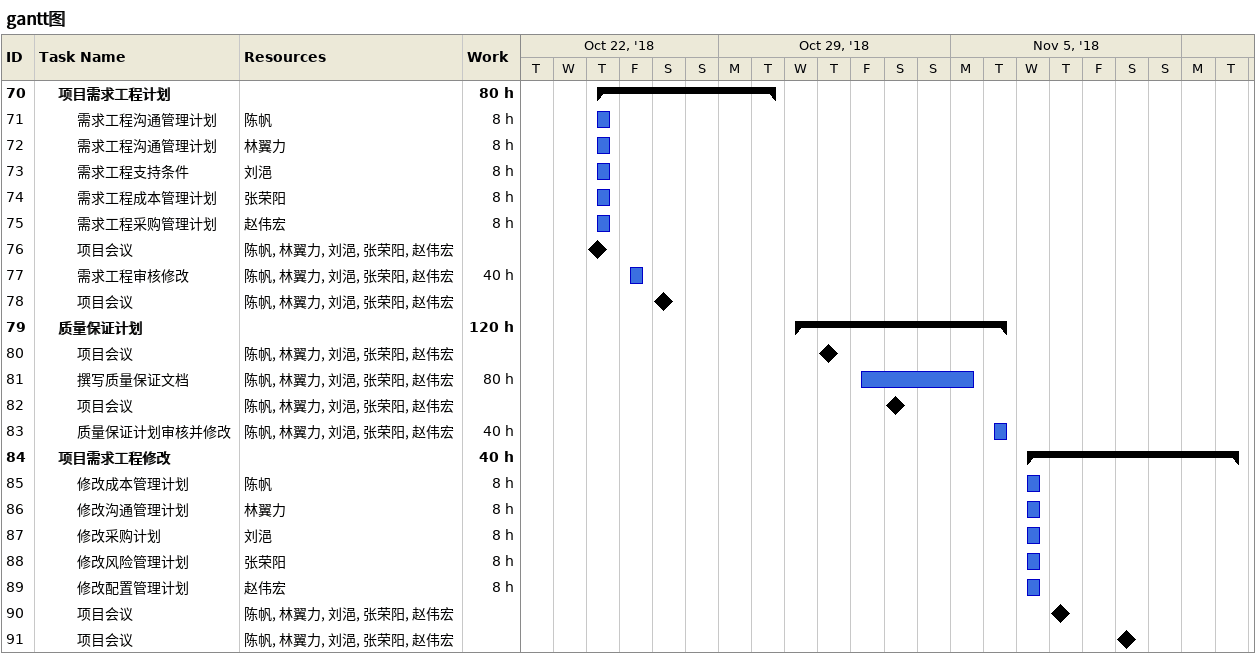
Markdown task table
gantt图

| ID | Level | Task | Start | Finish | Resources | Work (h) |
|---|---|---|---|---|---|---|
| 70 | 2 | **项目需求工程计划** | 2018-10-25 | 2018-10-30 |  | 80 |
| 71 | 3 | 需求工程沟通管理计划 | 2018-10-25 | 2018-10-25 | 陈帆 | 8 |
| 72 | 3 | 需求工程沟通管理计划 | 2018-10-25 | 2018-10-25 | 林翼力 | 8 |
| 73 | 3 | 需求工程支持条件 | 2018-10-25 | 2018-10-25 | 刘浥 | 8 |
| 74 | 3 | 需求工程成本管理计划 | 2018-10-25 | 2018-10-25 | 张荣阳 | 8 |
| 75 | 3 | 需求工程采购管理计划 | 2018-10-25 | 2018-10-25 | 赵伟宏 | 8 |
| 76 | 3 | 项目会议 (milestone) | 2018-10-25 | 2018-10-25 | 陈帆, 林翼力, 刘浥, 张荣阳, 赵伟宏 |  |
| 77 | 3 | 需求工程审核修改 | 2018-10-26 | 2018-10-26 | 陈帆, 林翼力, 刘浥, 张荣阳, 赵伟宏 | 40 |
| 78 | 3 | 项目会议 (milestone) | 2018-10-27 | 2018-10-27 | 陈帆, 林翼力, 刘浥, 张荣阳, 赵伟宏 |  |
| 79 | 2 | **质量保证计划** | 2018-10-31 | 2018-11-06 |  | 120 |
| 80 | 3 | 项目会议 (milestone) | 2018-11-01 | 2018-11-01 | 陈帆, 林翼力, 刘浥, 张荣阳, 赵伟宏 |  |
| 81 | 3 | 撰写质量保证文档 | 2018-11-02 | 2018-11-05 | 陈帆, 林翼力, 刘浥, 张荣阳, 赵伟宏 | 80 |
| 82 | 3 | 项目会议 (milestone) | 2018-11-03 | 2018-11-03 | 陈帆, 林翼力, 刘浥, 张荣阳, 赵伟宏 |  |
| 83 | 3 | 质量保证计划审核并修改 | 2018-11-06 | 2018-11-06 | 陈帆, 林翼力, 刘浥, 张荣阳, 赵伟宏 | 40 |
| 84 | 2 | **项目需求工程修改** | 2018-11-07 | 2018-11-13 |  | 40 |
| 85 | 3 | 修改成本管理计划 | 2018-11-07 | 2018-11-07 | 陈帆 | 8 |
| 86 | 3 | 修改沟通管理计划 | 2018-11-07 | 2018-11-07 | 林翼力 | 8 |
| 87 | 3 | 修改采购计划 | 2018-11-07 | 2018-11-07 | 刘浥 | 8 |
| 88 | 3 | 修改风险管理计划 | 2018-11-07 | 2018-11-07 | 张荣阳 | 8 |
| 89 | 3 | 修改配置管理计划 | 2018-11-07 | 2018-11-07 | 赵伟宏 | 8 |
| 90 | 3 | 项目会议 (milestone) | 2018-11-08 | 2018-11-08 | 陈帆, 林翼力, 刘浥, 张荣阳, 赵伟宏 |  |
| 91 | 3 | 项目会议 (milestone) | 2018-11-10 | 2018-11-10 | 陈帆, 林翼力, 刘浥, 张荣阳, 赵伟宏 |  |
